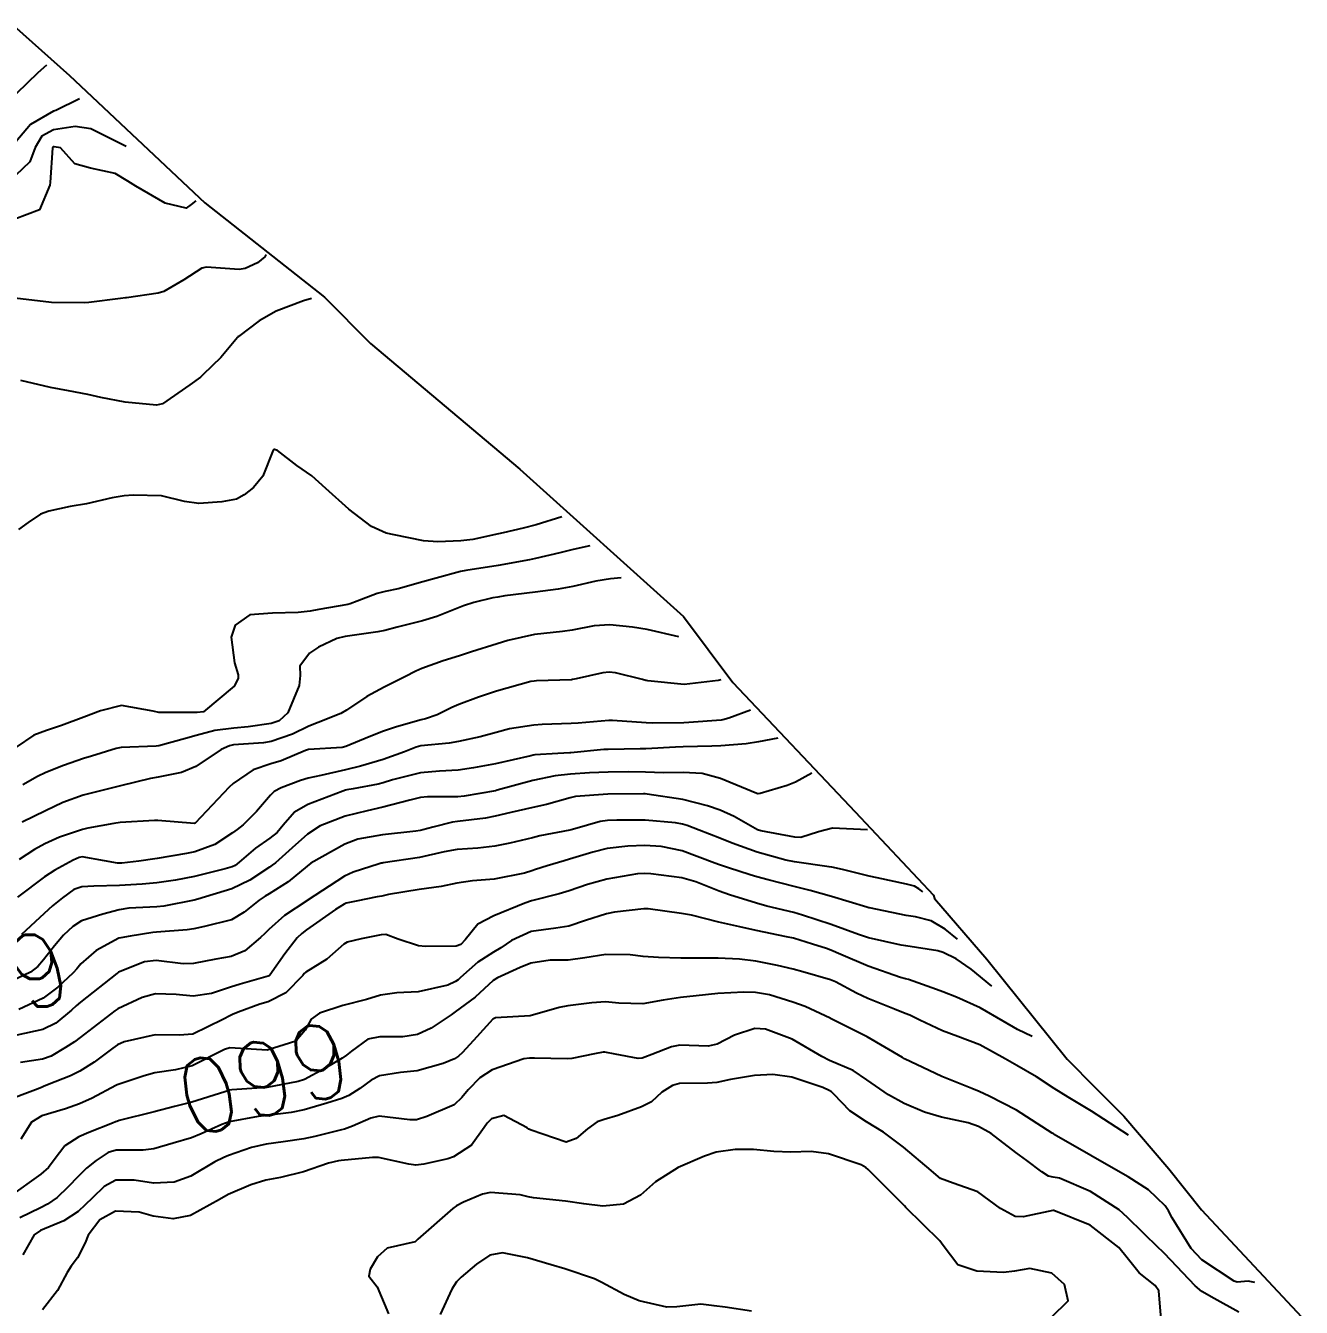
# Model space of a CAD drawing. Header units: metres. Extents: x 292545 to 299085, y 7450245 to 7463078.
# Drawn here: x 296695.5 to 296763.6, y 7461569.7 to 7461638.1 of the extents above; entities that cross this region are included whole.
import ezdxf
from ezdxf.enums import TextEntityAlignment as Align

# ---------------------------------------------------------------- set-up
doc = ezdxf.new("R2010")
doc.units = ezdxf.units.M
for name, color, linetype in [('Area', 45, 'Continuous'), ('Cotas', 45, 'Continuous'), ('Curvas de Nivel 1m', 11, 'Continuous'), ('Curvas de Nivel 5m', 15, 'Continuous')]:
    doc.layers.add(name, color=color, linetype=linetype)
doc.styles.add('Style-STANDARD', font='STANDARD.shx')

msp = doc.modelspace()

# ---------------------------------------------------------------- linework, layer by layer
at = {"layer": 'Area'}
msp.add_polyline3d([(296694.862, 7461638.131, 679.416), (296697.853, 7461635.472, 678.546), (296705.077, 7461628.672, 680.696), (296711.461, 7461623.643, 678.016), (296713.924, 7461621.169, 673.396), (296721.881, 7461614.456, 673.596), (296730.617, 7461606.605, 672.278), (296733.246, 7461603.081, 667.958), (296739.772, 7461596.185, 664.997), (296743.958, 7461591.735, 662.35), (296744.016, 7461591.556, 662.24), (296746.797, 7461588.318, 660.878), (296751.086, 7461582.977, 659.267), (296752.612, 7461581.447, 661.837), (296754.123, 7461579.938, 662.597), (296756.515, 7461577.126, 659.198), (296758.26, 7461574.95, 657.608), (296763.589, 7461569.233, 662.817)], dxfattribs=at)
at = {"layer": 'Curvas de Nivel 1m', "flags": 128}
for points, elevation in [([(296696.623, 7461636.03), (296696.173, 7461635.619), (296695.596, 7461635.056), (296695.022, 7461634.518)], 679), ([(296698.393, 7461634.22), (296697.123, 7461633.608), (296697.012, 7461633.567), (296695.774, 7461632.854), (296694.996, 7461631.924)], 678), ([(296700.873, 7461631.68), (296698.999, 7461632.621), (296698.168, 7461632.756), (296697.003, 7461632.574), (296696.375, 7461632.241), (296696.021, 7461631.62), (296695.733, 7461630.871), (296694.97, 7461630.129)], 677), ([(296704.593, 7461628.79), (296704.351, 7461628.591), (296704.091, 7461628.383), (296702.954, 7461628.654), (296701.391, 7461629.556), (296700.966, 7461629.835), (296700.287, 7461630.249), (296698.972, 7461630.525), (296698.146, 7461630.764), (296697.378, 7461631.604), (296697.046, 7461631.662), (296696.993, 7461631.657), (296696.963, 7461631.64), (296696.952, 7461631.61), (296696.819, 7461629.757), (296696.801, 7461629.612), (296696.257, 7461628.31), (296694.945, 7461627.811)], 676), ([(296710.763, 7461623.57), (296710.335, 7461623.448), (296708.887, 7461622.886), (296707.976, 7461622.385), (296706.873, 7461621.544), (296706.847, 7461621.517), (296706.821, 7461621.491), (296705.934, 7461620.422), (296704.992, 7461619.509), (296704.916, 7461619.436), (296704.842, 7461619.374), (296704.276, 7461618.957), (296702.827, 7461617.943), (296702.495, 7461617.874), (296700.828, 7461618.042), (296699.534, 7461618.284), (296698.831, 7461618.442), (296697.798, 7461618.636), (296696.835, 7461618.82), (296695.264, 7461619.201)], 674), ([(296724.123, 7461611.92), (296722.755, 7461611.496), (296722.059, 7461611.31), (296721.004, 7461611.072), (296720.748, 7461611.017), (296719.38, 7461610.707), (296718.742, 7461610.64), (296717.51, 7461610.594), (296716.742, 7461610.64), (296715.185, 7461610.955), (296714.748, 7461611.045), (296713.972, 7461611.408), (296712.762, 7461612.337), (296711.539, 7461613.432), (296710.78, 7461614.113), (296709.991, 7461614.658), (296708.963, 7461615.467), (296708.794, 7461615.514), (296708.759, 7461615.505), (296708.721, 7461615.471), (296708.168, 7461614.087), (296707.669, 7461613.481), (296707.169, 7461613.086), (296706.767, 7461612.865), (296705.984, 7461612.72), (296704.764, 7461612.628), (296703.987, 7461612.744), (296702.768, 7461613.035), (296701.248, 7461613.075), (296700.768, 7461613.038), (296700.127, 7461612.93), (296698.763, 7461612.622), (296697.894, 7461612.467), (296696.759, 7461612.232), (296696.31, 7461612.062), (296695.654, 7461611.621), (296695.136, 7461611.237)], 673), ([(296725.623, 7461610.38), (296724.736, 7461610.179), (296724.02, 7461610.001), (296722.729, 7461609.691), (296722.408, 7461609.625), (296720.723, 7461609.33), (296719.008, 7461609.059), (296718.719, 7461609.003), (296717.427, 7461608.652), (296716.714, 7461608.444), (296715.393, 7461608.073), (296714.708, 7461607.929), (296714.28, 7461607.831), (296713.21, 7461607.415), (296712.842, 7461607.278), (296712.701, 7461607.247), (296711.158, 7461606.976), (296710.697, 7461606.896), (296710.056, 7461606.809), (296708.696, 7461606.789), (296707.483, 7461606.694), (296706.689, 7461606.148), (296706.483, 7461605.493), (296706.662, 7461604.126), (296706.858, 7461603.488), (296706.852, 7461603.287), (296706.647, 7461602.878), (296705.005, 7461601.514), (296704.664, 7461601.488), (296704.632, 7461601.485), (296702.693, 7461601.479), (296702.632, 7461601.482), (296702.314, 7461601.543), (296700.636, 7461601.845), (296699.508, 7461601.577), (296698.629, 7461601.239), (296697.431, 7461600.795), (296696.622, 7461600.527), (296695.958, 7461600.278), (296695.019, 7461599.626)], 672), ([(296727.293, 7461608.66), (296726.717, 7461608.619), (296725.947, 7461608.493), (296724.712, 7461608.209), (296723.938, 7461608.06), (296722.709, 7461607.905), (296721.079, 7461607.697), (296720.706, 7461607.638), (296720.448, 7461607.59), (296719.435, 7461607.343), (296718.876, 7461607.174), (296718.7, 7461607.103), (296717.463, 7461606.595), (296716.693, 7461606.368), (296715.34, 7461606.041), (296714.688, 7461605.864), (296714.312, 7461605.779), (296712.684, 7461605.554), (296712.568, 7461605.537), (296712.116, 7461605.426), (296711.143, 7461604.968), (296710.671, 7461604.639), (296710.156, 7461603.952), (296710.157, 7461603.447), (296710.12, 7461602.92), (296709.514, 7461601.461), (296709.052, 7461601.04), (296708.624, 7461600.892), (296707.391, 7461600.713), (296706.62, 7461600.653), (296705.606, 7461600.517), (296704.614, 7461600.251), (296704.041, 7461600.096), (296702.615, 7461599.702), (296702.474, 7461599.681), (296700.613, 7461599.613), (296700.353, 7461599.564), (296699.032, 7461599.158), (296698.605, 7461599.031), (296697.54, 7461598.659), (296696.593, 7461598.272), (296696.146, 7461598.058), (296695.359, 7461597.622)], 671), ([(296732.613, 7461603.22), (296732.462, 7461603.183), (296730.651, 7461602.983), (296728.708, 7461603.174), (296728.652, 7461603.182), (296728.609, 7461603.188), (296728.43, 7461603.233), (296726.994, 7461603.593), (296726.657, 7461603.638), (296726.316, 7461603.604), (296724.888, 7461603.278), (296724.695, 7461603.237), (296724.652, 7461603.228), (296722.777, 7461603.173), (296722.652, 7461603.16), (296722.477, 7461603.128), (296720.646, 7461602.616), (296719.684, 7461602.298), (296718.639, 7461601.91), (296718.25, 7461601.741), (296717.468, 7461601.362), (296716.856, 7461601.142), (296716.629, 7461601.085), (296715.299, 7461600.713), (296714.619, 7461600.476), (296713.841, 7461600.181), (296712.607, 7461599.662), (296712.412, 7461599.617), (296710.604, 7461599.505), (296710.56, 7461599.494), (296710.452, 7461599.452), (296709.152, 7461598.91), (296708.596, 7461598.738), (296707.649, 7461598.422), (296706.585, 7461597.693), (296706.371, 7461597.493), (296704.563, 7461595.572), (296704.528, 7461595.556), (296702.565, 7461595.71), (296702.396, 7461595.71), (296700.563, 7461595.613), (296700.22, 7461595.565), (296698.841, 7461595.303), (296698.558, 7461595.242), (296697.331, 7461594.822), (296696.546, 7461594.475), (296695.985, 7461594.175), (296695.175, 7461593.63)], 669), ([(296734.193, 7461601.61), (296733.038, 7461601.176), (296732.727, 7461601.083), (296732.631, 7461601.071), (296730.896, 7461600.939), (296730.629, 7461600.928), (296728.941, 7461600.914), (296728.628, 7461600.92), (296726.834, 7461601.053), (296726.63, 7461601.052), (296724.991, 7461600.913), (296724.627, 7461600.887), (296723.086, 7461600.835), (296722.625, 7461600.804), (296721.334, 7461600.607), (296720.619, 7461600.416), (296719.776, 7461600.178), (296718.612, 7461599.926), (296718.118, 7461599.847), (296716.608, 7461599.695), (296716.349, 7461599.632), (296715.725, 7461599.383), (296714.599, 7461598.97), (296713.385, 7461598.623), (296712.593, 7461598.425), (296711.266, 7461598.116), (296710.588, 7461597.975), (296710.186, 7461597.855), (296709.15, 7461597.464), (296708.783, 7461597.265), (296708.579, 7461597.074), (296707.842, 7461596.205), (296707.115, 7461595.484), (296706.808, 7461595.238), (296706.556, 7461595.051), (296705.606, 7461594.445), (296704.541, 7461594.045), (296704.105, 7461593.959), (296702.535, 7461593.693), (296702.407, 7461593.669), (296701.563, 7461593.55), (296700.642, 7461593.448), (296700.532, 7461593.442), (296700.415, 7461593.445), (296699.727, 7461593.572), (296698.536, 7461593.772), (296698.377, 7461593.75), (296698.059, 7461593.595), (296697.067, 7461593.065), (296696.524, 7461592.713), (296695.083, 7461591.631)], 668), ([(296735.653, 7461600.11), (296734.614, 7461599.914), (296733.969, 7461599.81), (296732.611, 7461599.693), (296732.123, 7461599.675), (296730.609, 7461599.645), (296730.189, 7461599.634), (296728.608, 7461599.542), (296728.308, 7461599.534), (296726.607, 7461599.514), (296726.37, 7461599.499), (296724.604, 7461599.33), (296724.558, 7461599.326), (296723.919, 7461599.287), (296722.682, 7461599.22), (296722.602, 7461599.204), (296722.472, 7461599.173), (296720.597, 7461598.733), (296719.415, 7461598.521), (296718.594, 7461598.412), (296717.603, 7461598.35), (296716.592, 7461598.264), (296715.088, 7461597.893), (296714.586, 7461597.727), (296714.329, 7461597.659), (296712.99, 7461597.416), (296712.649, 7461597.353), (296712.582, 7461597.334), (296712.444, 7461597.285), (296710.574, 7461596.574), (296709.868, 7461596.159), (296709.262, 7461595.463), (296708.937, 7461595.086), (296708.553, 7461594.783), (296707.785, 7461594.237), (296706.906, 7461593.486), (296706.695, 7461593.324), (296706.53, 7461593.245), (296706.165, 7461593.131), (296704.525, 7461592.723), (296703.517, 7461592.536), (296702.522, 7461592.4), (296701.742, 7461592.326), (296700.52, 7461592.258), (296699.152, 7461592.213), (296698.519, 7461592.183), (296698.084, 7461592.027), (296697.49, 7461591.6), (296696.957, 7461591.157), (296696.504, 7461590.752), (296695.298, 7461589.628)], 667), ([(296737.473, 7461598.25), (296736.589, 7461597.758), (296736.154, 7461597.577), (296734.717, 7461597.159), (296734.604, 7461597.138), (296734.583, 7461597.143), (296734.541, 7461597.16), (296732.591, 7461597.953), (296731.617, 7461598.218), (296730.594, 7461598.27), (296729.56, 7461598.254), (296728.594, 7461598.292), (296727.672, 7461598.323), (296726.593, 7461598.305), (296725.61, 7461598.253), (296724.592, 7461598.187), (296723.777, 7461598.102), (296722.588, 7461597.855), (296720.678, 7461597.329), (296720.583, 7461597.308), (296718.918, 7461597.008), (296718.579, 7461596.981), (296716.966, 7461596.979), (296716.579, 7461596.945), (296716.009, 7461596.81), (296714.573, 7461596.422), (296713.746, 7461596.234), (296712.568, 7461595.952), (296711.24, 7461595.44), (296710.556, 7461594.994), (296709.739, 7461594.264), (296708.843, 7461593.467), (296708.67, 7461593.33), (296708.531, 7461593.229), (296707.474, 7461592.53), (296706.519, 7461592.072), (296704.711, 7461591.517), (296704.512, 7461591.47), (296702.892, 7461591.153), (296702.509, 7461591.111), (296701.024, 7461591.038), (296700.507, 7461590.949), (296699.644, 7461590.713), (296698.501, 7461590.359), (296698.028, 7461590.064), (296697.545, 7461589.599), (296697.053, 7461589.035), (296696.473, 7461588.288), (296696.16, 7461587.922), (296695.773, 7461587.62), (296694.457, 7461587.009)], 666), ([(296743.383, 7461591.91), (296743.179, 7461592.076), (296742.949, 7461592.21), (296742.525, 7461592.319), (296740.96, 7461592.654), (296740.53, 7461592.755), (296739.098, 7461593.104), (296738.535, 7461593.23), (296738.398, 7461593.249), (296736.539, 7461593.513), (296736.08, 7461593.604), (296734.546, 7461594.036), (296733.222, 7461594.511), (296732.557, 7461594.768), (296731.453, 7461595.201), (296730.815, 7461595.456), (296730.566, 7461595.526), (296730.194, 7461595.586), (296728.568, 7461595.737), (296727.054, 7461595.738), (296726.568, 7461595.722), (296726.166, 7461595.665), (296724.815, 7461595.277), (296724.622, 7461595.22), (296724.562, 7461595.205), (296722.957, 7461594.895), (296722.555, 7461594.799), (296721.354, 7461594.514), (296720.548, 7461594.349), (296719.643, 7461594.243), (296718.545, 7461594.174), (296717.851, 7461594.049), (296716.539, 7461593.743), (296714.588, 7461593.454), (296714.534, 7461593.445), (296714.495, 7461593.438), (296714.382, 7461593.402), (296712.986, 7461592.958), (296712.526, 7461592.745), (296710.537, 7461591.45), (296710.513, 7461591.436), (296709.321, 7461590.645), (296708.497, 7461589.909), (296708.273, 7461589.694), (296708.044, 7461589.474), (296707.207, 7461588.758), (296706.477, 7461588.456), (296705.666, 7461588.311), (296704.471, 7461588.086), (296703.921, 7461588.076), (296702.473, 7461588.239), (296701.851, 7461588.168), (296700.464, 7461587.616), (296700.43, 7461587.594), (296700.383, 7461587.561), (296698.447, 7461586.018), (296698.217, 7461585.821), (296697.965, 7461585.595), (296697.129, 7461584.91), (296696.432, 7461584.565), (296695.055, 7461584.257)], 664), ([(296745.233, 7461589.39), (296744.58, 7461589.918), (296743.844, 7461590.36), (296742.992, 7461590.576), (296742.507, 7461590.65), (296740.551, 7461591.051), (296740.512, 7461591.059), (296740.405, 7461591.091), (296738.518, 7461591.665), (296737.385, 7461591.991), (296736.524, 7461592.201), (296735.138, 7461592.543), (296734.528, 7461592.704), (296734.175, 7461592.811), (296733.026, 7461593.183), (296732.535, 7461593.352), (296732.284, 7461593.445), (296730.546, 7461594.092), (296729.435, 7461594.336), (296728.55, 7461594.389), (296727.654, 7461594.348), (296726.547, 7461594.215), (296725.777, 7461594.035), (296724.539, 7461593.661), (296724.249, 7461593.572), (296723.346, 7461593.292), (296722.73, 7461593.099), (296722.53, 7461593.033), (296722.135, 7461592.912), (296720.525, 7461592.586), (296719.366, 7461592.5), (296718.523, 7461592.376), (296717.687, 7461592.192), (296716.52, 7461592.029), (296714.884, 7461591.762), (296714.516, 7461591.685), (296714.281, 7461591.636), (296713.158, 7461591.414), (296712.628, 7461591.302), (296712.511, 7461591.257), (296712.042, 7461590.96), (296710.497, 7461589.877), (296710.254, 7461589.693), (296710.012, 7461589.455), (296709.345, 7461588.596), (296708.549, 7461587.469), (296708.508, 7461587.424), (296708.462, 7461587.404), (296706.96, 7461586.983), (296706.456, 7461586.824), (296705.432, 7461586.485), (296704.451, 7461586.339), (296703.554, 7461586.427), (296702.452, 7461586.472), (296701.733, 7461586.265), (296700.444, 7461585.667), (296700.276, 7461585.562), (296698.428, 7461584.136), (296698.115, 7461583.904), (296697.65, 7461583.598), (296696.871, 7461583.15), (296696.414, 7461582.99), (296695.242, 7461582.796)], 663), ([(296747.073, 7461586.87), (296745.97, 7461587.779), (296745.175, 7461588.334), (296744.479, 7461588.676), (296744.192, 7461588.756), (296742.482, 7461589.026), (296742.239, 7461589.072), (296740.489, 7461589.464), (296739.96, 7461589.627), (296738.499, 7461590.172), (296736.964, 7461590.675), (296736.508, 7461590.802), (296735.068, 7461591.154), (296734.514, 7461591.3), (296733.083, 7461591.746), (296732.521, 7461591.949), (296731.277, 7461592.451), (296730.527, 7461592.66), (296728.881, 7461592.874), (296728.529, 7461592.888), (296728.162, 7461592.868), (296726.526, 7461592.594), (296725.495, 7461592.298), (296724.52, 7461591.966), (296723.992, 7461591.811), (296722.514, 7461591.434), (296722.157, 7461591.305), (296720.506, 7461590.633), (296719.65, 7461590.19), (296718.962, 7461589.345), (296718.731, 7461589.106), (296718.488, 7461589.007), (296716.861, 7461589.001), (296716.488, 7461589.037), (296715.396, 7461589.391), (296714.74, 7461589.641), (296714.495, 7461589.617), (296714.316, 7461589.58), (296713.417, 7461589.411), (296712.674, 7461589.234), (296712.488, 7461589.111), (296711.587, 7461588.322), (296710.466, 7461587.632), (296710.37, 7461587.545), (296710.304, 7461587.452), (296709.395, 7461586.519), (296708.449, 7461586.048), (296708.011, 7461585.91), (296706.854, 7461585.486), (296706.561, 7461585.369), (296706.44, 7461585.311), (296706.036, 7461585.093), (296704.431, 7461584.325), (296703.703, 7461584.255), (296702.43, 7461584.283), (296700.778, 7461583.916), (296700.425, 7461583.753), (296700.164, 7461583.573), (296699.178, 7461582.816), (296698.404, 7461582.341), (296697.902, 7461582.093), (296696.688, 7461581.607), (296696.471, 7461581.53), (296696.392, 7461581.494), (296696.179, 7461581.401), (296694.384, 7461580.728)], 662), ([(296749.233, 7461584.19), (296748.436, 7461584.561), (296747.673, 7461585.008), (296746.45, 7461585.729), (296745.195, 7461586.294), (296744.458, 7461586.573), (296744.121, 7461586.707), (296743.132, 7461587.06), (296742.624, 7461587.227), (296742.465, 7461587.268), (296742.205, 7461587.334), (296740.472, 7461587.952), (296739.011, 7461588.572), (296738.48, 7461588.795), (296738.247, 7461588.88), (296737.505, 7461589.125), (296736.487, 7461589.431), (296736.114, 7461589.519), (296734.493, 7461589.852), (296733.623, 7461590.046), (296732.5, 7461590.299), (296731.051, 7461590.658), (296730.506, 7461590.762), (296728.738, 7461590.999), (296728.509, 7461590.999), (296726.937, 7461590.823), (296726.505, 7461590.733), (296725.395, 7461590.375), (296724.495, 7461590.08), (296723.803, 7461589.977), (296722.498, 7461589.797), (296721.449, 7461589.316), (296720.879, 7461588.932), (296720.483, 7461588.7), (296719.654, 7461588.16), (296718.727, 7461587.347), (296718.59, 7461587.22), (296718.461, 7461587.131), (296718.04, 7461586.938), (296716.455, 7461586.569), (296715.317, 7461586.529), (296714.453, 7461586.399), (296713.697, 7461586.161), (296712.447, 7461585.841), (296711.193, 7461585.439), (296710.759, 7461585.125), (296710.429, 7461584.529), (296709.94, 7461583.935), (296708.413, 7461583.47), (296706.414, 7461583.59), (296706.12, 7461583.494), (296704.41, 7461582.627), (296703.514, 7461582.421), (296702.404, 7461582.259), (296701.847, 7461582.102), (296700.393, 7461581.606), (296700.369, 7461581.595), (296700.331, 7461581.571), (296699.061, 7461580.908), (296698.383, 7461580.594), (296697.64, 7461580.338), (296696.376, 7461579.953), (296695.836, 7461579.618), (296695.263, 7461578.722)], 661), ([(296761.113, 7461571.07), (296760.758, 7461571.132), (296760.166, 7461571.08), (296759.997, 7461571.142), (296758.287, 7461572.277), (296757.703, 7461572.886), (296756.704, 7461574.51), (296756.493, 7461574.898), (296756.325, 7461575.15), (296755.428, 7461576.008), (296754.341, 7461576.701), (296753.932, 7461576.934), (296752.352, 7461577.849), (296750.4, 7461578.97), (296750.363, 7461578.994), (296750.298, 7461579.037), (296748.382, 7461580.256), (296746.938, 7461581.015), (296746.395, 7461581.263), (296746.002, 7461581.419), (296744.403, 7461582.06), (296743.731, 7461582.375), (296742.412, 7461583.008), (296742.302, 7461583.071), (296740.429, 7461584.169), (296738.542, 7461585.119), (296738.471, 7461585.147), (296738.443, 7461585.164), (296737.111, 7461585.791), (296736.452, 7461586.031), (296735.201, 7461586.407), (296734.457, 7461586.545), (296733.839, 7461586.552), (296732.456, 7461586.481), (296731.291, 7461586.366), (296730.454, 7461586.27), (296729.537, 7461586.134), (296728.45, 7461585.941), (296727.165, 7461585.965), (296726.451, 7461586.048), (296725.73, 7461585.987), (296724.448, 7461585.821), (296723.985, 7461585.747), (296722.443, 7461585.3), (296720.582, 7461585.187), (296720.44, 7461585.11), (296719.596, 7461584.167), (296718.819, 7461583.346), (296718.612, 7461583.147), (296718.409, 7461583.007), (296717.8, 7461582.752), (296716.403, 7461582.361), (296715.526, 7461582.265), (296714.4, 7461582.098), (296713.948, 7461581.854), (296713.353, 7461581.41), (296712.763, 7461581.042), (296712.388, 7461580.886), (296711.587, 7461580.634), (296710.381, 7461580.285), (296709.693, 7461580.144), (296708.378, 7461579.979), (296707.929, 7461579.923), (296706.374, 7461579.633), (296705.982, 7461579.496), (296704.886, 7461578.992), (296704.362, 7461578.79), (296703.386, 7461578.501), (296702.353, 7461578.195), (296701.78, 7461578.12), (296700.351, 7461578.119), (296699.925, 7461577.998), (296699.284, 7461577.581), (296698.763, 7461577.161), (296698.334, 7461576.744), (296697.774, 7461576.15), (296697.195, 7461575.601), (296696.686, 7461575.239), (296696.317, 7461575.048), (296695.202, 7461574.517)], 659), ([(296760.259, 7461569.478), (296758.932, 7461570.208), (296758.27, 7461570.578), (296757.921, 7461570.884), (296756.29, 7461572.606), (296756.142, 7461572.753), (296755.988, 7461572.905), (296754.317, 7461574.541), (296753.86, 7461574.935), (296752.333, 7461575.924), (296750.676, 7461576.63), (296750.34, 7461576.69), (296750.103, 7461576.736), (296749.746, 7461576.979), (296748.938, 7461577.58), (296748.353, 7461578.005), (296747.029, 7461579.013), (296746.369, 7461579.395), (296745.814, 7461579.582), (296744.381, 7461579.895), (296743.481, 7461580.151), (296742.388, 7461580.625), (296741.552, 7461581.078), (296740.401, 7461581.887), (296739.674, 7461582.37), (296738.411, 7461582.92), (296738, 7461583.124), (296736.426, 7461584.044), (296734.997, 7461584.592), (296734.435, 7461584.622), (296733.339, 7461584.266), (296732.422, 7461583.779), (296731.945, 7461583.669), (296730.421, 7461583.733), (296729.987, 7461583.647), (296728.928, 7461583.225), (296728.555, 7461583.085), (296728.411, 7461583.042), (296728.196, 7461583.019), (296726.975, 7461583.252), (296726.414, 7461583.349), (296726.325, 7461583.35), (296725.877, 7461583.265), (296724.662, 7461583.025), (296724.41, 7461583.005), (296722.669, 7461583.039), (296722.41, 7461583.043), (296722.104, 7461582.999), (296720.404, 7461582.418), (296719.753, 7461581.982), (296719.125, 7461581.343), (296718.8, 7461580.935), (296718.385, 7461580.552), (296716.927, 7461579.921), (296716.377, 7461579.751), (296716.013, 7461579.747), (296714.378, 7461579.933), (296713.942, 7461579.84), (296712.949, 7461579.414), (296712.536, 7461579.253), (296712.37, 7461579.205), (296710.955, 7461578.851), (296710.362, 7461578.731), (296709.251, 7461578.569), (296708.357, 7461578.441), (296707.561, 7461578.272), (296706.348, 7461577.848), (296706.098, 7461577.742), (296705.617, 7461577.501), (296704.335, 7461576.748), (296703.45, 7461576.411), (296702.331, 7461576.37), (296701.31, 7461576.532), (296700.332, 7461576.523), (296699.711, 7461576.195), (296699.079, 7461575.582), (296698.695, 7461575.21), (296698.316, 7461574.862), (296697.55, 7461574.358), (296696.305, 7461573.832), (296695.971, 7461573.615), (296695.361, 7461572.55)], 658), ([(296756.13, 7461568.902), (296755.985, 7461570.619), (296755.784, 7461570.907), (296754.941, 7461571.582), (296754.287, 7461572.379), (296753.854, 7461572.934), (296752.311, 7461574.133), (296750.382, 7461574.909), (296750.322, 7461574.911), (296748.741, 7461574.569), (296748.317, 7461574.594), (296747.533, 7461575.008), (296746.332, 7461575.898), (296745.006, 7461576.363), (296744.339, 7461576.608), (296744.099, 7461576.802), (296743.839, 7461577.048), (296742.361, 7461578.288), (296741.291, 7461579.081), (296740.378, 7461579.631), (296739.502, 7461580.222), (296738.646, 7461581.116), (296738.515, 7461581.239), (296738.395, 7461581.31), (296738.053, 7461581.467), (296736.402, 7461582.029), (296735.393, 7461582.16), (296734.402, 7461582.108), (296733.123, 7461581.902), (296732.398, 7461581.745), (296731.897, 7461581.696), (296730.398, 7461581.678), (296730.025, 7461581.586), (296729.466, 7461581.219), (296728.914, 7461580.698), (296728.385, 7461580.438), (296727.113, 7461579.982), (296726.378, 7461579.758), (296726.007, 7461579.633), (296725.493, 7461579.269), (296724.887, 7461578.753), (296724.362, 7461578.555), (296722.492, 7461579.188), (296722.372, 7461579.251), (296722.28, 7461579.311), (296721.027, 7461579.968), (296720.378, 7461579.799), (296720.141, 7461579.566), (296719.992, 7461579.334), (296719.301, 7461578.399), (296718.349, 7461577.766), (296718.038, 7461577.665), (296716.768, 7461577.374), (296716.342, 7461577.32), (296715.958, 7461577.384), (296714.348, 7461577.733), (296714.018, 7461577.733), (296712.345, 7461577.584), (296712.203, 7461577.565), (296711.684, 7461577.43), (296710.338, 7461576.972), (296709.12, 7461576.677), (296708.333, 7461576.527), (296707.536, 7461576.273), (296706.326, 7461575.76), (296705.864, 7461575.497), (296704.314, 7461574.633), (296703.385, 7461574.457), (296702.314, 7461574.612), (296701.576, 7461574.811), (296700.316, 7461574.876), (296699.475, 7461574.414), (296698.861, 7461573.584), (296698.701, 7461573.181), (296698.285, 7461572.375), (296697.941, 7461571.931), (296697.739, 7461571.595), (296697.217, 7461570.647), (296696.42, 7461569.608)], 657), ([(296750.255, 7461569.208), (296751.147, 7461570.079), (296750.954, 7461570.963), (296750.279, 7461571.57), (296749.106, 7461571.813), (296748.28, 7461571.667), (296747.69, 7461571.595), (296746.279, 7461571.662), (296745.263, 7461572.016), (296744.481, 7461573.047), (296744.297, 7461573.296), (296742.491, 7461575.067), (296742.409, 7461575.154), (296742.325, 7461575.241), (296740.473, 7461577.089), (296740.344, 7461577.195), (296740.102, 7461577.338), (296738.355, 7461577.932), (296737.425, 7461578.061), (296736.356, 7461578.028), (296735.448, 7461578.057), (296734.358, 7461578.157), (296733.375, 7461578.158), (296732.355, 7461578.013), (296731.742, 7461577.806), (296730.343, 7461577.21), (296729.12, 7461576.438), (296728.328, 7461575.725), (296727.427, 7461575.243), (296726.322, 7461575.145), (296725.301, 7461575.27), (296724.324, 7461575.412), (296722.61, 7461575.59), (296722.326, 7461575.644), (296721.901, 7461575.741), (296720.328, 7461575.875), (296719.89, 7461575.771), (296718.888, 7461575.344), (296718.512, 7461575.158), (296718.32, 7461575.021), (296716.44, 7461573.378), (296716.376, 7461573.304), (296716.301, 7461573.24), (296714.8, 7461572.89), (296714.289, 7461572.441), (296713.896, 7461571.786), (296713.829, 7461571.404), (296714.267, 7461570.826), (296714.882, 7461569.394)], 656)]:
    msp.add_lwpolyline(points, dxfattribs=dict(at, elevation=elevation))
at = {"layer": 'Curvas de Nivel 5m', "flags": 128}
for points, elevation in [([(296708.353, 7461625.9), (296708.323, 7461625.874), (296708.283, 7461625.794), (296707.891, 7461625.48), (296707.224, 7461625.173), (296706.909, 7461625.125), (296705.174, 7461625.243), (296704.91, 7461625.191), (296703.949, 7461624.57), (296702.897, 7461623.952), (296702.591, 7461623.848), (296700.893, 7461623.608), (296700.85, 7461623.604), (296700.585, 7461623.563), (296698.891, 7461623.356), (296698.644, 7461623.337), (296696.89, 7461623.355), (296694.938, 7461623.584)], 675), ([(296730.373, 7461605.51), (296728.683, 7461605.907), (296727.89, 7461606.033), (296726.687, 7461606.164), (296725.848, 7461606.105), (296724.682, 7461605.873), (296724.157, 7461605.809), (296722.678, 7461605.647), (296721.252, 7461605.321), (296720.68, 7461605.151), (296719.302, 7461604.715), (296718.67, 7461604.509), (296717.796, 7461604.229), (296716.66, 7461603.821), (296716.345, 7461603.688), (296715.745, 7461603.384), (296714.647, 7461602.824), (296713.716, 7461602.335), (296712.635, 7461601.607), (296712.328, 7461601.425), (296711.12, 7461600.948), (296710.622, 7461600.745), (296709.748, 7461600.327), (296708.61, 7461599.931), (296708.216, 7461599.866), (296706.607, 7461599.749), (296706.393, 7461599.707), (296705.958, 7461599.5), (296704.594, 7461598.604), (296703.842, 7461598.28), (296702.59, 7461598.032), (296702.177, 7461597.957), (296700.583, 7461597.56), (296698.578, 7461597.071), (296697.495, 7461596.679), (296696.569, 7461596.235), (296695.324, 7461595.629)], 670), ([(296740.433, 7461595.22), (296738.565, 7461595.311), (296737.816, 7461595.121), (296736.88, 7461594.813), (296736.558, 7461594.82), (296734.745, 7461595.158), (296734.564, 7461595.226), (296733.327, 7461595.935), (296732.574, 7461596.275), (296731.895, 7461596.509), (296730.579, 7461596.839), (296728.686, 7461597.125), (296728.582, 7461597.132), (296728.487, 7461597.136), (296726.582, 7461597.123), (296724.866, 7461596.991), (296724.579, 7461596.934), (296723.301, 7461596.567), (296722.574, 7461596.403), (296721.4, 7461596.146), (296720.569, 7461595.94), (296720.062, 7461595.841), (296718.566, 7461595.67), (296718.289, 7461595.63), (296717.25, 7461595.363), (296716.714, 7461595.215), (296716.56, 7461595.183), (296716.335, 7461595.149), (296714.556, 7461594.95), (296713.251, 7461594.715), (296712.548, 7461594.453), (296710.74, 7461593.447), (296710.531, 7461593.288), (296709.531, 7461592.452), (296708.516, 7461591.807), (296708.303, 7461591.684), (296707.983, 7461591.475), (296707.172, 7461590.818), (296706.502, 7461590.411), (296705.055, 7461590.068), (296704.497, 7461589.944), (296704.139, 7461589.881), (296702.495, 7461589.759), (296702.296, 7461589.741), (296701.097, 7461589.554), (296700.589, 7461589.462), (296700.491, 7461589.432), (296699.28, 7461588.779), (296698.47, 7461588.073), (296698.25, 7461587.808), (296698.051, 7461587.594), (296697.231, 7461586.827), (296696.449, 7461586.24), (296695.145, 7461585.629)], 665), ([(296754.363, 7461578.93), (296752.382, 7461580.215), (296751.147, 7461580.962), (296750.397, 7461581.425), (296749.451, 7461582.032), (296748.409, 7461582.64), (296747.787, 7461583.006), (296746.424, 7461583.755), (296745.265, 7461584.197), (296744.435, 7461584.487), (296743.236, 7461585.058), (296742.701, 7461585.322), (296742.446, 7461585.427), (296741.873, 7461585.652), (296740.454, 7461586.223), (296739.855, 7461586.497), (296738.725, 7461587.107), (296738.464, 7461587.215), (296736.979, 7461587.643), (296736.469, 7461587.781), (296735.635, 7461587.984), (296734.473, 7461588.212), (296733.612, 7461588.311), (296732.475, 7461588.375), (296731.301, 7461588.376), (296730.474, 7461588.363), (296729.293, 7461588.403), (296728.475, 7461588.453), (296727.777, 7461588.542), (296726.476, 7461588.573), (296725.357, 7461588.388), (296724.473, 7461588.268), (296723.503, 7461588.264), (296722.475, 7461588.113), (296721.91, 7461587.87), (296720.688, 7461587.327), (296720.461, 7461587.18), (296719.497, 7461586.295), (296718.444, 7461585.501), (296718.224, 7461585.353), (296717.164, 7461584.637), (296716.427, 7461584.296), (296715.637, 7461584.175), (296714.425, 7461584.181), (296713.782, 7461584.046), (296712.897, 7461583.415), (296712.636, 7461583.192), (296712.409, 7461583.038), (296711.443, 7461582.474), (296710.397, 7461581.902), (296710.063, 7461581.787), (296708.393, 7461581.47), (296706.525, 7461581.355), (296706.391, 7461581.328), (296706.137, 7461581.241), (296704.385, 7461580.694), (296703.463, 7461580.449), (296702.379, 7461580.172), (296700.513, 7461579.707), (296700.374, 7461579.661), (296700.309, 7461579.635), (296700.155, 7461579.572), (296698.883, 7461579.067), (296698.362, 7461578.83), (296697.6, 7461578.352), (296697.037, 7461577.603), (296696.737, 7461577.208), (296696.335, 7461576.851), (296694.643, 7461575.635)], 660), ([(296734.257, 7461569.539), (296732.835, 7461569.758), (296732.259, 7461569.826), (296731.541, 7461569.916), (296730.258, 7461569.76), (296729.724, 7461569.749), (296728.262, 7461570.096), (296727.447, 7461570.424), (296726.271, 7461571.073), (296725.879, 7461571.264), (296724.281, 7461571.803), (296723.56, 7461572.015), (296722.289, 7461572.382), (296720.962, 7461572.654), (296720.291, 7461572.532), (296719.579, 7461572.041), (296718.75, 7461571.345), (296718.514, 7461571.104), (296718.267, 7461570.709), (296717.641, 7461569.359)], 655)]:
    msp.add_lwpolyline(points, dxfattribs=dict(at, elevation=elevation))

# ---------------------------------------------------------------- texts
at = {"layer": 'Cotas', "style": 'Style-STANDARD'}
for s, rotation, p in [('665', 201.324, (296693.313, 7461586.625, 665)), ('660', 196.41462, (296708.248, 7461581.977, 660))]:
    msp.add_text(s, height=4, rotation=rotation, dxfattribs=at).set_placement(p, align=Align.MIDDLE_CENTER)

doc.saveas('drawing.dxf')
